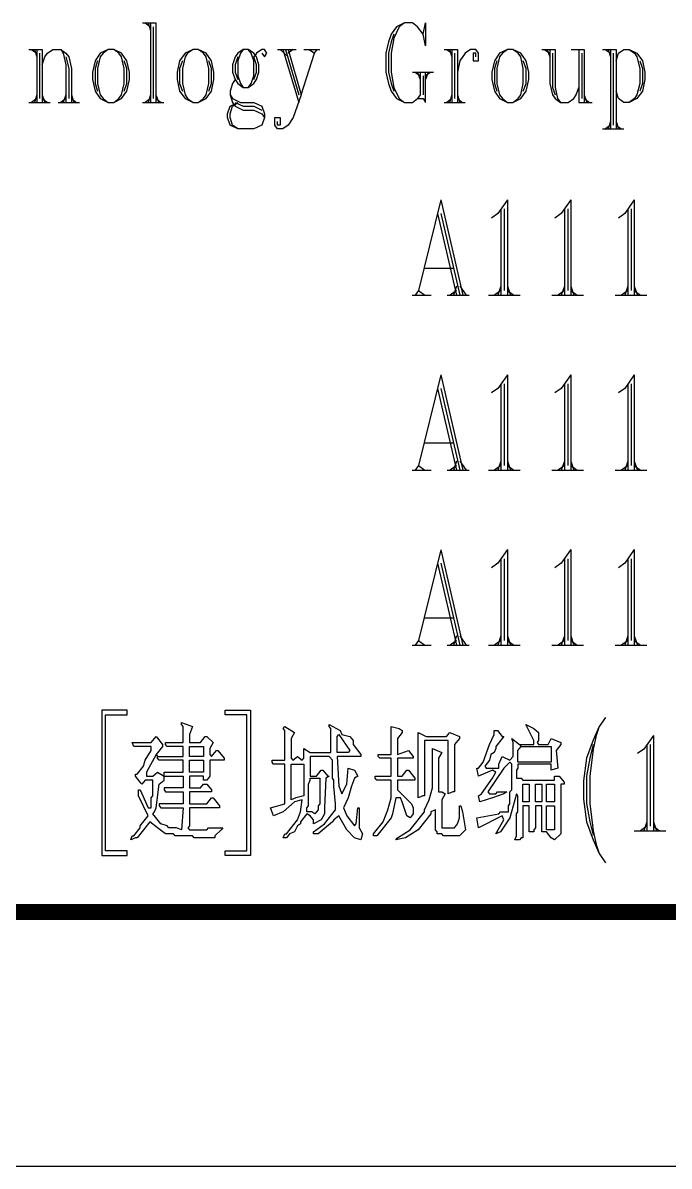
# Model space of a CAD drawing. Extents: x 74607 to 188346, y 27287 to 39167.
# Drawn here: x 115649 to 116056, y 30807 to 31527 of the extents above; entities that cross this region are included whole.
import ezdxf
from ezdxf.enums import TextEntityAlignment as Align

# ---------------------------------------------------------------- set-up
doc = ezdxf.new("R2010")
doc.units = 0
doc.header["$LTSCALE"] = 1000
doc.header["$MEASUREMENT"] = 0
doc.linetypes.add('DASHED2', pattern=[0.375, 0.25, -0.125])
doc.layers.add('DIM_LEAD', color=3, linetype='Continuous')
doc.layers.add('龙骨虚线', color=165, linetype='DASHED2')
doc.styles.get("Standard").update_dxf_attribs({"font": 'gbenor.shx', "bigfont": 'gbcbig.shx'})

# ---------------------------------------------------------------- blocks, each defined once
blk = doc.blocks.new('A1')
at = {"color": 94, "linetype": 'Continuous'}
blk.add_line((-80, 176), (-10, 176), dxfattribs=at)
for points in [[(-41.101, 211.974), (-40.686, 211.974), (-40.686, 209.467)], [(-41.02, 211.974), (-40.849, 211.848)], [(-40.93, 211.974), (-40.849, 211.731)], [(-40.849, 211.974), (-40.849, 209.467)], [(-32.271, 211.614), (-32.19, 211.974), (-32.19, 211.253), (-32.271, 211.614), (-32.442, 211.848), (-32.605, 211.974), (-32.857, 211.974), (-33.11, 211.848), (-33.272, 211.614), (-33.353, 211.379), (-33.443, 211.018), (-33.443, 210.423), (-33.353, 210.062), (-33.272, 209.828), (-33.11, 209.593), (-32.857, 209.467), (-32.605, 209.467), (-32.442, 209.593), (-32.271, 209.593), (-32.19, 209.467), (-32.19, 210.423)], [(-32.857, 211.974), (-33.02, 211.848), (-33.191, 211.496), (-33.272, 211.018), (-33.272, 210.423), (-33.191, 209.945), (-33.02, 209.593), (-32.857, 209.467)], [(-40.768, 211.848), (-40.768, 209.593)], [(-33.191, 211.614), (-33.272, 211.379), (-33.353, 211.018), (-33.353, 210.423), (-33.272, 210.062), (-33.191, 209.828)], [(-44.682, 211.136), (-44.267, 211.136), (-44.267, 209.467)], [(-44.601, 211.136), (-44.43, 211.018)], [(-44.511, 211.136), (-44.43, 210.901)], [(-44.43, 211.136), (-44.43, 209.467)], [(-44.349, 211.018), (-44.349, 209.593)], [(-44.267, 210.658), (-44.177, 210.901), (-44.096, 211.018), (-43.934, 211.136), (-43.681, 211.136), (-43.519, 211.018), (-43.429, 210.901), (-43.347, 210.54), (-43.347, 209.467)], [(-43.681, 211.136), (-43.6, 211.018), (-43.519, 210.658), (-43.519, 209.467)], [(-43.519, 210.901), (-43.429, 210.54), (-43.429, 209.593)], [(-42.184, 211.136), (-42.346, 211.018), (-42.436, 210.901), (-42.518, 210.54), (-42.518, 210.062), (-42.436, 209.71), (-42.346, 209.593), (-42.184, 209.467)], [(-42.012, 209.467), (-41.85, 209.593), (-41.769, 209.71), (-41.679, 210.062), (-41.679, 210.54), (-41.769, 210.901), (-41.85, 211.018), (-42.012, 211.136)], [(-39.514, 211.136), (-39.685, 211.018), (-39.766, 210.901), (-39.848, 210.54), (-39.848, 210.062), (-39.766, 209.71), (-39.685, 209.593), (-39.514, 209.467)], [(-39.352, 209.467), (-39.189, 209.593), (-39.099, 209.71), (-39.018, 210.062), (-39.018, 210.54), (-39.099, 210.901), (-39.189, 211.018), (-39.352, 211.136)], [(-38.107, 210.901), (-38.188, 210.658), (-38.188, 210.423), (-38.107, 210.189)], [(-37.935, 211.136), (-38.017, 211.018), (-38.107, 210.784), (-38.107, 210.306), (-38.017, 210.062), (-37.935, 209.945)], [(-37.773, 209.945), (-37.683, 210.062), (-37.602, 210.306), (-37.602, 210.784), (-37.683, 211.018), (-37.773, 211.136)], [(-37.349, 211.018), (-37.268, 210.901), (-37.187, 211.018), (-37.268, 211.136), (-37.349, 211.136), (-37.52, 211.018), (-37.602, 210.901)], [(-37.602, 210.189), (-37.52, 210.423), (-37.52, 210.658), (-37.602, 210.901)], [(-36.853, 211.136), (-36.267, 211.136)], [(-36.772, 211.136), (-36.519, 210.901)], [(-36.691, 211.136), (-36.186, 209.467)], [(-36.6, 211.136), (-36.186, 209.71)], [(-36.519, 211.136), (-36.104, 209.71), (-35.689, 211.018)], [(-36.357, 211.136), (-36.519, 211.018)], [(-36.023, 211.136), (-35.518, 211.136)], [(-35.852, 211.136), (-35.689, 211.018), (-35.608, 211.136)], [(-31.603, 211.136), (-31.188, 211.136), (-31.188, 209.467)], [(-31.522, 211.136), (-31.36, 211.018)], [(-31.441, 211.136), (-31.36, 210.901)], [(-31.36, 211.136), (-31.36, 209.467)], [(-31.279, 211.018), (-31.279, 209.593)], [(-30.611, 210.901), (-30.611, 211.018), (-30.692, 211.018), (-30.692, 210.784), (-30.521, 210.784), (-30.521, 211.018), (-30.611, 211.136), (-30.774, 211.136), (-30.945, 211.018), (-31.107, 210.784), (-31.188, 210.423)], [(-29.61, 211.136), (-29.772, 211.018), (-29.863, 210.901), (-29.944, 210.54), (-29.944, 210.062), (-29.863, 209.71), (-29.772, 209.593), (-29.61, 209.467)], [(-29.439, 209.467), (-29.276, 209.593), (-29.195, 209.71), (-29.114, 210.062), (-29.114, 210.54), (-29.195, 210.901), (-29.276, 211.018), (-29.439, 211.136)], [(-28.528, 211.136), (-28.113, 211.136), (-28.113, 209.945), (-28.032, 209.593), (-27.941, 209.467)], [(-28.446, 211.136), (-28.275, 211.018)], [(-28.356, 211.136), (-28.275, 210.901)], [(-28.275, 211.136), (-28.275, 210.062), (-28.194, 209.71), (-28.113, 209.593), (-27.941, 209.467), (-27.698, 209.467), (-27.526, 209.593), (-27.445, 209.71), (-27.364, 209.945)], [(-28.194, 211.018), (-28.194, 209.945), (-28.113, 209.71)], [(-27.608, 211.136), (-27.193, 211.136), (-27.193, 209.467)], [(-27.364, 211.136), (-27.364, 209.467), (-26.949, 209.467)], [(-27.274, 211.018), (-27.274, 209.593)], [(-26.615, 211.136), (-26.191, 211.136), (-26.191, 208.637)], [(-26.525, 211.136), (-26.363, 211.018)], [(-26.444, 211.136), (-26.363, 210.901)], [(-26.363, 211.136), (-26.363, 208.637)], [(-26.282, 211.018), (-26.282, 208.754)], [(-26.191, 210.784), (-26.11, 211.018), (-25.948, 211.136), (-25.777, 211.136), (-25.533, 211.018), (-25.362, 210.784), (-25.28, 210.423), (-25.28, 210.189), (-25.362, 209.828), (-25.533, 209.593), (-25.777, 209.467), (-25.948, 209.467), (-26.11, 209.593), (-26.191, 209.828)], [(-25.777, 211.136), (-25.614, 211.018), (-25.533, 210.901), (-25.443, 210.54), (-25.443, 210.062), (-25.533, 209.71), (-25.614, 209.593), (-25.777, 209.467)], [(-42.518, 210.784), (-42.599, 210.54), (-42.599, 210.062), (-42.518, 209.828)], [(-41.679, 209.828), (-41.598, 210.062), (-41.598, 210.54), (-41.679, 210.784)], [(-39.848, 210.784), (-39.938, 210.54), (-39.938, 210.062), (-39.848, 209.828)], [(-39.018, 209.828), (-38.937, 210.062), (-38.937, 210.54), (-39.018, 210.784)], [(-29.944, 210.784), (-30.025, 210.54), (-30.025, 210.062), (-29.944, 209.828)], [(-29.114, 209.828), (-29.024, 210.062), (-29.024, 210.54), (-29.114, 210.784)], [(-25.443, 210.784), (-25.362, 210.54), (-25.362, 210.062), (-25.443, 209.828)], [(-38.188, 210.189), (-38.269, 210.062), (-38.35, 209.828), (-38.35, 209.71), (-38.269, 209.467), (-38.188, 209.35), (-37.935, 209.232), (-37.602, 209.232), (-37.349, 209.115), (-37.268, 208.998)], [(-32.605, 210.423), (-31.937, 210.423)], [(-32.523, 210.423), (-32.361, 210.306)], [(-32.361, 210.423), (-32.361, 209.71), (-32.442, 209.593)], [(-32.442, 210.423), (-32.361, 210.189)], [(-32.271, 210.306), (-32.271, 209.71)], [(-32.109, 210.423), (-32.19, 210.189)], [(-32.027, 210.423), (-32.19, 210.306)], [(-44.682, 209.467), (-44.015, 209.467)], [(-44.43, 209.593), (-44.601, 209.467)], [(-44.43, 209.71), (-44.511, 209.467)], [(-44.267, 209.71), (-44.177, 209.467)], [(-44.267, 209.593), (-44.096, 209.467)], [(-43.762, 209.467), (-43.095, 209.467)], [(-43.519, 209.593), (-43.681, 209.467)], [(-43.519, 209.71), (-43.6, 209.467)], [(-43.347, 209.71), (-43.266, 209.467)], [(-43.347, 209.593), (-43.185, 209.467)], [(-41.101, 209.467), (-40.434, 209.467)], [(-40.849, 209.593), (-41.02, 209.467)], [(-40.849, 209.71), (-40.93, 209.467)], [(-40.686, 209.71), (-40.596, 209.467)], [(-40.686, 209.593), (-40.515, 209.467)], [(-38.35, 209.71), (-38.269, 209.593), (-38.017, 209.467), (-37.602, 209.467), (-37.349, 209.35), (-37.268, 209.115), (-37.268, 208.998), (-37.349, 208.754), (-37.602, 208.637), (-38.107, 208.637), (-38.35, 208.754), (-38.432, 208.998), (-38.432, 209.115), (-38.35, 209.35), (-38.107, 209.467)], [(-38.107, 208.637), (-38.269, 208.754), (-38.35, 208.998), (-38.35, 209.115), (-38.269, 209.35), (-38.107, 209.467)], [(-38.188, 209.467), (-37.935, 209.35), (-37.602, 209.35), (-37.349, 209.232)], [(-36.104, 209.71), (-36.357, 208.998), (-36.519, 208.754), (-36.691, 208.637), (-36.853, 208.637), (-36.934, 208.754), (-36.934, 208.998), (-36.772, 208.998), (-36.772, 208.754), (-36.853, 208.754), (-36.853, 208.872)], [(-31.603, 209.467), (-30.945, 209.467)], [(-31.36, 209.593), (-31.522, 209.467)], [(-31.36, 209.71), (-31.441, 209.467)], [(-31.188, 209.71), (-31.107, 209.467)], [(-31.188, 209.593), (-31.026, 209.467)], [(-27.193, 209.71), (-27.111, 209.467)], [(-27.193, 209.593), (-27.03, 209.467)], [(-26.363, 208.754), (-26.525, 208.637)], [(-26.363, 208.872), (-26.444, 208.637)], [(-26.191, 208.872), (-26.11, 208.637)], [(-26.191, 208.754), (-26.029, 208.637)], [(-26.615, 208.637), (-25.948, 208.637)], [(-31.712, 206.404), (-32.413, 203.548)], [(-31.712, 206.404), (-31.016, 203.403)], [(-29.614, 206.404), (-29.914, 205.974), (-30.117, 205.829)], [(-29.614, 206.404), (-29.614, 203.403)], [(-27.618, 206.404), (-27.917, 205.974), (-28.115, 205.829)], [(-27.618, 206.404), (-27.618, 203.403)], [(-25.616, 206.404), (-25.916, 205.974), (-26.119, 205.829)], [(-25.616, 206.404), (-25.616, 203.403)], [(-31.813, 205.974), (-31.214, 203.403)], [(-31.712, 205.974), (-31.112, 203.403)], [(-29.817, 206.119), (-29.817, 203.403)], [(-29.715, 206.119), (-29.715, 203.548)], [(-27.816, 206.119), (-27.816, 203.403)], [(-27.714, 206.119), (-27.714, 203.548)], [(-25.819, 206.119), (-25.819, 203.403)], [(-25.718, 206.119), (-25.718, 203.548)], [(-32.214, 204.258), (-31.315, 204.258)], [(-31.214, 203.688), (-31.315, 203.403)], [(-31.112, 203.688), (-30.914, 203.403)], [(-29.817, 203.688), (-29.914, 203.403)], [(-29.614, 203.688), (-29.517, 203.403)], [(-27.816, 203.688), (-27.917, 203.403)], [(-27.618, 203.688), (-27.516, 203.403)], [(-25.819, 203.688), (-25.916, 203.403)], [(-25.616, 203.688), (-25.52, 203.403)], [(-32.611, 203.403), (-32.011, 203.403)], [(-32.413, 203.548), (-32.514, 203.403)], [(-32.413, 203.548), (-32.214, 203.403)], [(-31.513, 203.403), (-30.813, 203.403)], [(-31.214, 203.548), (-31.412, 203.403)], [(-30.213, 203.403), (-29.213, 203.403)], [(-29.817, 203.548), (-30.015, 203.403)], [(-29.614, 203.548), (-29.416, 203.403)], [(-28.217, 203.403), (-27.216, 203.403)], [(-27.816, 203.548), (-28.014, 203.403)], [(-27.618, 203.548), (-27.415, 203.403)], [(-26.216, 203.403), (-25.22, 203.403)], [(-25.819, 203.548), (-26.018, 203.403)], [(-25.616, 203.548), (-25.418, 203.403)], [(-31.712, 200.9), (-32.413, 198.043)], [(-31.712, 200.9), (-31.016, 197.903)], [(-29.614, 200.904), (-29.914, 200.474), (-30.117, 200.329)], [(-29.614, 200.904), (-29.614, 197.903)], [(-27.618, 200.904), (-27.917, 200.474), (-28.115, 200.329)], [(-27.618, 200.904), (-27.618, 197.903)], [(-25.616, 200.904), (-25.916, 200.474), (-26.119, 200.329)], [(-25.616, 200.904), (-25.616, 197.903)], [(-31.813, 200.474), (-31.214, 197.903)], [(-31.712, 200.474), (-31.112, 197.903)], [(-29.817, 200.619), (-29.817, 197.903)], [(-29.715, 200.619), (-29.715, 198.048)], [(-27.816, 200.619), (-27.816, 197.903)], [(-27.714, 200.619), (-27.714, 198.048)], [(-25.819, 200.619), (-25.819, 197.903)], [(-25.718, 200.619), (-25.718, 198.048)], [(-32.214, 198.758), (-31.315, 198.758)], [(-32.611, 197.903), (-32.011, 197.903)], [(-32.413, 198.043), (-32.514, 197.903)], [(-32.413, 198.043), (-32.214, 197.903)], [(-31.513, 197.903), (-30.813, 197.903)], [(-31.214, 198.043), (-31.412, 197.903)], [(-31.214, 198.188), (-31.315, 197.903)], [(-31.112, 198.188), (-30.914, 197.903)], [(-30.213, 197.903), (-29.213, 197.903)], [(-29.817, 198.048), (-30.015, 197.903)], [(-29.817, 198.188), (-29.914, 197.903)], [(-29.614, 198.188), (-29.517, 197.903)], [(-29.614, 198.048), (-29.416, 197.903)], [(-28.217, 197.903), (-27.216, 197.903)], [(-27.816, 198.048), (-28.014, 197.903)], [(-27.816, 198.188), (-27.917, 197.903)], [(-27.618, 198.188), (-27.516, 197.903)], [(-27.618, 198.048), (-27.415, 197.903)], [(-26.216, 197.903), (-25.22, 197.903)], [(-25.819, 198.048), (-26.018, 197.903)], [(-25.819, 198.188), (-25.916, 197.903)], [(-25.616, 198.188), (-25.52, 197.903)], [(-25.616, 198.048), (-25.418, 197.903)], [(-31.712, 195.395), (-32.413, 192.538)], [(-31.712, 195.395), (-31.016, 192.398)], [(-29.614, 195.4), (-29.914, 194.969), (-30.117, 194.824)], [(-29.614, 195.4), (-29.614, 192.398)], [(-27.618, 195.4), (-27.917, 194.969), (-28.115, 194.824)], [(-27.618, 195.4), (-27.618, 192.398)], [(-25.616, 195.4), (-25.916, 194.969), (-26.119, 194.824)], [(-25.616, 195.4), (-25.616, 192.398)], [(-29.817, 195.114), (-29.817, 192.398)], [(-29.715, 195.114), (-29.715, 192.543)], [(-27.816, 195.114), (-27.816, 192.398)], [(-27.714, 195.114), (-27.714, 192.543)], [(-25.819, 195.114), (-25.819, 192.398)], [(-25.718, 195.114), (-25.718, 192.543)], [(-31.813, 194.969), (-31.214, 192.398)], [(-31.712, 194.969), (-31.112, 192.398)], [(-32.214, 193.254), (-31.315, 193.254)], [(-32.413, 192.538), (-32.514, 192.398)], [(-32.413, 192.538), (-32.214, 192.398)], [(-31.214, 192.538), (-31.412, 192.398)], [(-31.214, 192.683), (-31.315, 192.398)], [(-31.112, 192.683), (-30.914, 192.398)], [(-29.817, 192.543), (-30.015, 192.398)], [(-29.817, 192.683), (-29.914, 192.398)], [(-29.614, 192.683), (-29.517, 192.398)], [(-29.614, 192.543), (-29.416, 192.398)], [(-27.816, 192.543), (-28.014, 192.398)], [(-27.816, 192.683), (-27.917, 192.398)], [(-27.618, 192.683), (-27.516, 192.398)], [(-27.618, 192.543), (-27.415, 192.398)], [(-25.819, 192.543), (-26.018, 192.398)], [(-25.819, 192.683), (-25.916, 192.398)], [(-25.616, 192.683), (-25.52, 192.398)], [(-25.616, 192.543), (-25.418, 192.398)], [(-32.611, 192.398), (-32.011, 192.398)], [(-31.513, 192.398), (-30.813, 192.398)], [(-30.213, 192.398), (-29.213, 192.398)], [(-28.217, 192.398), (-27.216, 192.398)], [(-26.216, 192.398), (-25.22, 192.398)], [(-26.52, 190.122), (-26.719, 189.837), (-26.917, 189.407), (-27.12, 188.836), (-27.216, 188.121), (-27.216, 187.551), (-27.12, 186.835), (-26.917, 186.265), (-26.719, 185.839), (-26.52, 185.549)], [(-26.719, 189.837), (-26.82, 189.552), (-26.917, 189.121), (-27.018, 188.266), (-27.018, 187.41), (-26.917, 186.55), (-26.82, 186.125), (-26.719, 185.839)], [(-29.232, 189.271), (-29.179, 189.208), (-28.43, 189.208), (-28.231, 189.208), (-28.231, 188.711), (-28.981, 188.711), (-29.28, 188.711), (-29.28, 189.083), (-29.232, 189.146), (-29.179, 189.208)], [(-26.917, 189.266), (-27.018, 188.836), (-27.12, 188.266), (-27.12, 187.41), (-27.018, 186.835), (-26.917, 186.41)], [(-25.017, 189.552), (-25.317, 189.121), (-25.52, 188.981)], [(-25.22, 189.266), (-25.22, 186.55)], [(-25.119, 189.266), (-25.119, 186.695)], [(-25.017, 189.552), (-25.017, 186.55)], [(-40.678, 188.957), (-40.978, 188.396), (-40.978, 188.271), (-40.779, 188.271), (-40.63, 188.396), (-40.427, 188.271), (-40.427, 188.396), (-39.827, 188.396), (-39.827, 188.773), (-40.576, 188.773), (-40.63, 188.836), (-40.63, 188.894)], [(-25.22, 186.835), (-25.317, 186.55)], [(-25.017, 186.835), (-24.92, 186.55)], [(-25.616, 186.55), (-24.621, 186.55)], [(-25.22, 186.695), (-25.418, 186.55)], [(-25.017, 186.695), (-24.819, 186.55)]]:
    blk.add_lwpolyline(points, dxfattribs=at)
for points in [[(-42.184, 211.136), (-42.436, 211.018), (-42.599, 210.784), (-42.68, 210.423), (-42.68, 210.189), (-42.599, 209.828), (-42.436, 209.593), (-42.184, 209.467), (-42.012, 209.467), (-41.769, 209.593), (-41.598, 209.828), (-41.516, 210.189), (-41.516, 210.423), (-41.598, 210.784), (-41.769, 211.018), (-42.012, 211.136), (-42.184, 211.136)], [(-39.514, 211.136), (-39.766, 211.018), (-39.938, 210.784), (-40.019, 210.423), (-40.019, 210.189), (-39.938, 209.828), (-39.766, 209.593), (-39.514, 209.467), (-39.352, 209.467), (-39.099, 209.593), (-38.937, 209.828), (-38.855, 210.189), (-38.855, 210.423), (-38.937, 210.784), (-39.099, 211.018), (-39.352, 211.136), (-39.514, 211.136)], [(-37.935, 211.136), (-38.107, 211.018), (-38.188, 210.901), (-38.269, 210.658), (-38.269, 210.423), (-38.188, 210.189), (-38.107, 210.062), (-37.935, 209.945), (-37.773, 209.945), (-37.602, 210.062), (-37.52, 210.189), (-37.439, 210.423), (-37.439, 210.658), (-37.52, 210.901), (-37.602, 211.018), (-37.773, 211.136), (-37.935, 211.136)], [(-29.61, 211.136), (-29.863, 211.018), (-30.025, 210.784), (-30.106, 210.423), (-30.106, 210.189), (-30.025, 209.828), (-29.863, 209.593), (-29.61, 209.467), (-29.439, 209.467), (-29.195, 209.593), (-29.024, 209.828), (-28.943, 210.189), (-28.943, 210.423), (-29.024, 210.784), (-29.195, 211.018), (-29.439, 211.136), (-29.61, 211.136)], [(-41.587, 185.917), (-42.273, 185.917), (-42.273, 190.199), (-41.587, 190.199), (-41.587, 190.344), (-42.389, 190.344), (-42.389, 185.772), (-41.587, 185.772), (-41.587, 185.917)], [(-38.503, 185.917), (-37.816, 185.917), (-37.816, 190.199), (-38.503, 190.199), (-38.503, 190.344), (-37.705, 190.344), (-37.705, 185.772), (-38.503, 185.772), (-38.503, 185.917)], [(-39.88, 189.958), (-39.528, 189.832), (-39.629, 189.585), (-39.629, 189.334), (-39.281, 189.334), (-39.131, 189.523), (-39.078, 189.523), (-38.88, 189.334), (-38.981, 189.146), (-38.981, 188.957), (-38.928, 188.894), (-38.778, 189.083), (-38.73, 189.083), (-38.532, 188.836), (-38.532, 188.773), (-38.981, 188.773), (-38.981, 188.271), (-39.078, 188.145), (-39.18, 188.145), (-39.18, 188.271), (-39.629, 188.271), (-39.629, 187.899), (-39.281, 187.899), (-39.18, 188.019), (-39.078, 188.019), (-38.928, 187.836), (-38.928, 187.773), (-39.629, 187.773), (-39.629, 187.396), (-39.078, 187.396), (-38.928, 187.584), (-38.88, 187.584), (-38.682, 187.333), (-38.682, 187.27), (-39.431, 187.27), (-39.629, 187.27), (-39.629, 186.71), (-39.677, 186.647), (-39.629, 186.584), (-39.078, 186.584), (-39.03, 186.647), (-38.58, 186.647), (-38.628, 186.584), (-38.831, 186.395), (-38.831, 186.332), (-39.479, 186.332), (-39.528, 186.395), (-40.079, 186.395), (-40.127, 186.458), (-40.378, 186.458), (-40.63, 186.647), (-40.876, 186.835), (-41.277, 186.332), (-41.326, 186.332), (-41.475, 186.27), (-41.427, 186.395), (-41.379, 186.395), (-41.176, 186.647), (-41.176, 186.71), (-40.929, 187.024), (-41.229, 187.647), (-41.229, 187.836), (-41.176, 187.836), (-40.929, 187.27), (-40.828, 187.27), (-40.828, 187.584), (-40.779, 187.647), (-40.779, 188.145), (-41.026, 188.145), (-41.127, 188.019), (-41.176, 188.082), (-41.326, 188.271), (-41.326, 188.334), (-41.277, 188.334), (-41.079, 188.585), (-41.026, 188.773), (-40.828, 189.083), (-40.828, 189.208), (-41.379, 189.208), (-41.427, 189.334), (-40.828, 189.334), (-40.726, 189.46), (-40.678, 189.523), (-40.48, 189.271), (-40.48, 189.208), (-40.678, 188.957), (-40.63, 188.894), (-39.88, 188.894), (-39.827, 188.894), (-39.827, 189.208), (-40.33, 189.208), (-40.378, 189.271), (-40.378, 189.334), (-39.827, 189.334), (-39.827, 189.832), (-39.88, 189.895), (-39.88, 189.958)], [(-35.226, 189.895), (-34.878, 189.711), (-34.824, 189.585), (-34.578, 189.523), (-34.476, 189.397), (-34.476, 189.271), (-34.225, 188.957), (-34.225, 188.894), (-34.974, 188.894), (-34.926, 187.961), (-34.824, 187.71), (-34.675, 188.019), (-34.626, 188.522), (-34.428, 188.459), (-34.327, 188.271), (-34.428, 188.208), (-34.525, 187.961), (-34.626, 187.584), (-34.776, 187.27), (-34.675, 187.024), (-34.428, 186.71), (-34.375, 186.772), (-34.327, 187.27), (-34.278, 187.27), (-34.278, 186.647), (-34.177, 186.458), (-34.225, 186.27), (-34.428, 186.332), (-34.675, 186.584), (-34.926, 187.024), (-35.076, 186.898), (-35.124, 186.835), (-35.574, 186.458), (-35.724, 186.458), (-35.724, 186.521), (-35.375, 186.772), (-35.027, 187.207), (-35.027, 187.27), (-35.027, 187.396), (-35.076, 187.961), (-35.076, 188.145), (-35.124, 188.208), (-35.124, 188.773), (-35.226, 188.894), (-35.825, 188.894), (-35.825, 188.271), (-35.627, 188.271), (-35.477, 188.459), (-35.424, 188.459), (-35.274, 188.271), (-35.226, 188.271), (-35.327, 188.208), (-35.375, 187.27), (-35.375, 187.087), (-35.477, 186.898), (-35.724, 186.772), (-35.724, 186.898), (-35.825, 187.024), (-35.927, 187.087), (-36.125, 186.835), (-36.125, 186.772), (-36.226, 186.71), (-36.323, 186.521), (-36.473, 186.458), (-36.574, 186.332), (-36.676, 186.332), (-36.623, 186.458), (-36.574, 186.458), (-36.226, 186.898), (-36.125, 187.145), (-36.076, 187.522), (-36.323, 187.459), (-36.676, 187.145), (-36.975, 187.024), (-37.077, 187.27), (-36.623, 187.396), (-36.623, 188.334), (-36.623, 188.648), (-36.975, 188.648), (-37.024, 188.711), (-37.024, 188.773), (-36.623, 188.773), (-36.623, 189.711), (-36.676, 189.769), (-36.623, 189.832), (-36.323, 189.648), (-36.424, 189.46), (-36.424, 188.836), (-36.376, 188.773), (-36.226, 188.894), (-36.076, 188.773), (-36.023, 188.836), (-36.023, 189.146), (-35.825, 189.02), (-35.177, 189.02), (-35.177, 189.769), (-35.226, 189.832), (-35.226, 189.895)], [(-33.278, 189.832), (-33.026, 189.769), (-32.93, 189.711), (-32.93, 189.648), (-33.08, 189.46), (-33.08, 188.957), (-32.727, 189.083), (-32.577, 188.894), (-32.577, 188.836), (-33.08, 188.836), (-33.08, 188.271), (-32.93, 188.271), (-32.78, 188.459), (-32.727, 188.459), (-32.529, 188.208), (-32.529, 188.145), (-33.08, 188.145), (-33.08, 187.836), (-32.63, 187.396), (-32.577, 187.27), (-32.577, 187.087), (-32.678, 186.961), (-32.78, 187.024), (-32.93, 187.459), (-32.978, 187.584), (-33.128, 187.584), (-33.229, 187.087), (-33.278, 186.961), (-33.727, 186.395), (-33.829, 186.395), (-33.829, 186.458), (-33.529, 186.835), (-33.379, 187.207), (-33.278, 187.584), (-33.278, 188.145), (-33.727, 188.145), (-33.776, 188.208), (-33.776, 188.271), (-33.278, 188.271), (-33.278, 188.836), (-33.626, 188.836), (-33.679, 188.894), (-33.679, 188.957), (-33.278, 188.957), (-33.278, 189.769), (-33.278, 189.832)], [(-32.427, 189.648), (-32.176, 189.523), (-31.528, 189.523), (-31.426, 189.648), (-31.127, 189.523), (-31.127, 189.46), (-31.277, 189.271), (-31.277, 188.334), (-31.277, 187.773), (-31.33, 187.773), (-31.48, 187.71), (-31.48, 188.648), (-31.48, 189.397), (-32.229, 189.397), (-32.229, 188.459), (-32.229, 187.647), (-32.277, 187.647), (-32.427, 187.584), (-32.427, 188.522), (-32.427, 189.46), (-32.427, 189.585), (-32.427, 189.648)], [(-29.029, 189.895), (-28.782, 189.769), (-28.633, 189.648), (-28.633, 189.397), (-28.681, 189.334), (-28.633, 189.271), (-28.333, 189.271), (-28.231, 189.46), (-27.932, 189.334), (-27.932, 189.271), (-28.082, 189.083), (-28.028, 188.522), (-28.231, 188.459), (-28.231, 188.648), (-28.981, 188.648), (-29.28, 188.648), (-29.28, 188.522), (-29.329, 188.459), (-29.329, 188.208), (-29.179, 188.208), (-29.13, 188.145), (-28.381, 188.145), (-28.13, 188.145), (-28.13, 188.271), (-27.98, 188.271), (-27.83, 188.082), (-27.83, 188.019), (-27.932, 188.019), (-27.932, 187.087), (-27.932, 186.458), (-28.13, 186.27), (-28.231, 186.332), (-28.381, 186.521), (-28.531, 186.521), (-28.531, 187.333), (-28.729, 187.333), (-28.729, 186.647), (-28.782, 186.584), (-28.782, 186.521), (-28.932, 186.521), (-28.932, 187.333), (-29.13, 187.333), (-29.13, 186.395), (-29.13, 186.332), (-29.179, 186.332), (-29.232, 186.27), (-29.382, 186.27), (-29.329, 186.395), (-29.329, 187.087), (-29.28, 187.145), (-29.28, 187.647), (-29.329, 187.71), (-29.43, 187.333), (-29.532, 186.961), (-29.831, 186.521), (-29.981, 186.458), (-29.73, 186.898), (-29.778, 187.024), (-30.527, 186.647), (-30.581, 186.961), (-29.88, 187.087), (-29.831, 187.145), (-29.58, 187.145), (-29.58, 187.333), (-29.532, 187.396), (-29.532, 187.773), (-29.479, 187.836), (-29.479, 188.648), (-29.532, 188.711), (-29.73, 188.522), (-30.228, 187.773), (-30.179, 187.71), (-29.981, 187.71), (-29.928, 187.773), (-29.628, 187.773), (-29.73, 187.71), (-30.078, 187.584), (-30.479, 187.459), (-30.527, 187.647), (-30.431, 187.71), (-30.078, 188.208), (-29.981, 188.396), (-30.078, 188.459), (-30.527, 188.271), (-30.581, 188.522), (-30.527, 188.522), (-30.378, 188.711), (-30.179, 189.271), (-30.03, 189.585), (-30.03, 189.711), (-29.928, 189.711), (-29.778, 189.523), (-29.73, 189.523), (-29.778, 189.46), (-29.981, 189.208), (-29.981, 189.146), (-30.03, 189.02), (-30.131, 188.957), (-30.179, 188.773), (-30.329, 188.585), (-30.281, 188.522), (-29.88, 188.522), (-29.88, 188.648), (-29.778, 188.894), (-29.532, 188.773), (-29.43, 188.894), (-29.43, 189.334), (-29.479, 189.46), (-29.232, 189.271), (-28.782, 189.271), (-28.782, 189.397), (-29.029, 189.895)], [(-34.926, 189.585), (-34.578, 189.083), (-34.626, 189.02), (-34.974, 189.02), (-34.974, 189.523), (-34.926, 189.585)], [(-39.629, 189.208), (-39.18, 189.208), (-39.18, 188.894), (-39.629, 188.894), (-39.629, 189.146), (-39.629, 189.208)], [(-31.977, 189.146), (-31.678, 189.02), (-31.779, 188.836), (-31.779, 187.899), (-31.779, 187.773), (-31.678, 187.773), (-31.576, 187.71), (-31.678, 187.522), (-31.678, 186.647), (-31.277, 186.647), (-31.18, 186.772), (-31.127, 186.961), (-31.127, 187.333), (-31.078, 187.333), (-31.03, 187.145), (-30.929, 186.584), (-31.127, 186.395), (-31.629, 186.395), (-31.678, 186.458), (-31.828, 186.458), (-31.828, 186.521), (-31.876, 186.584), (-31.876, 187.207), (-32.026, 187.145), (-32.026, 187.087), (-32.427, 186.584), (-32.828, 186.332), (-33.128, 186.27), (-33.08, 186.332), (-32.678, 186.584), (-32.229, 187.145), (-32.229, 187.207), (-32.079, 187.522), (-31.977, 187.899), (-31.977, 188.836), (-31.977, 189.083), (-31.977, 189.146)], [(-39.629, 188.773), (-39.18, 188.773), (-39.18, 188.396), (-39.629, 188.396), (-39.629, 188.711), (-39.629, 188.773)], [(-36.424, 188.648), (-36.023, 188.648), (-36.023, 187.71), (-36.023, 187.647), (-36.275, 187.584), (-36.424, 187.522), (-36.424, 188.459), (-36.424, 188.585), (-36.424, 188.648)], [(-40.427, 188.271), (-40.378, 188.271), (-39.827, 188.271), (-39.827, 187.899), (-40.427, 187.899), (-40.427, 187.836), (-40.378, 187.773), (-39.827, 187.773), (-39.827, 187.396), (-40.576, 187.396), (-40.576, 187.333), (-40.528, 187.27), (-39.827, 187.27), (-39.88, 186.584), (-40.03, 186.647), (-40.277, 186.647), (-40.33, 186.71), (-40.528, 186.772), (-40.779, 187.087), (-40.726, 187.145), (-40.678, 187.27), (-40.576, 188.019), (-40.427, 188.145), (-40.427, 188.271)], [(-35.825, 188.208), (-35.525, 188.208), (-35.525, 187.396), (-35.574, 187.333), (-35.574, 187.207), (-35.675, 187.087), (-35.777, 187.145), (-35.927, 187.145), (-35.927, 187.27), (-35.873, 187.333), (-35.873, 188.019), (-35.825, 188.145), (-35.825, 188.208)], [(-29.13, 188.019), (-28.932, 188.019), (-28.932, 187.459), (-29.13, 187.459), (-29.13, 187.961), (-29.13, 188.019)], [(-28.729, 188.019), (-28.531, 188.019), (-28.531, 187.459), (-28.729, 187.459), (-28.729, 187.961), (-28.729, 188.019)], [(-28.381, 188.019), (-28.13, 188.019), (-28.13, 187.459), (-28.381, 187.459), (-28.381, 187.961), (-28.381, 188.019)], [(-28.381, 187.333), (-28.13, 187.333), (-28.13, 186.584), (-28.381, 186.584), (-28.381, 187.27), (-28.381, 187.333)]]:
    blk.add_lwpolyline(points, close=True, dxfattribs=at)
at = {"color": 94, "linetype": 'Continuous', "const_width": 0.5}
blk.add_lwpolyline([(-80, 184), (-10, 184)], dxfattribs=at)
at = {"color": 0, "linetype": 'ByBlock', "lineweight": -2}
blk.add_attdef('001', text='', height=3.888, dxfattribs=at).set_placement((-21.266, 23.555), align=Align.CENTER)
at = {"layer": 'DIM_LEAD', "color": 7, "linetype": 'Continuous', "lineweight": 0}
for tag, height, p in [('一层平面图', 3.24, (-45, 46.643)), ('比例', 2.916, (-54.958, 15.867))]:
    blk.add_attdef(tag, text='', height=height, dxfattribs=at).set_placement(p, align=Align.MIDDLE_CENTER)

msp = doc.modelspace()

# ---------------------------------------------------------------- block references
at = {"layer": '龙骨虚线', "xscale": 20, "yscale": 20, "zscale": 20}
msp.add_blockref('A1', (116546.77, 27287.2), dxfattribs=at)

doc.saveas('drawing.dxf')
